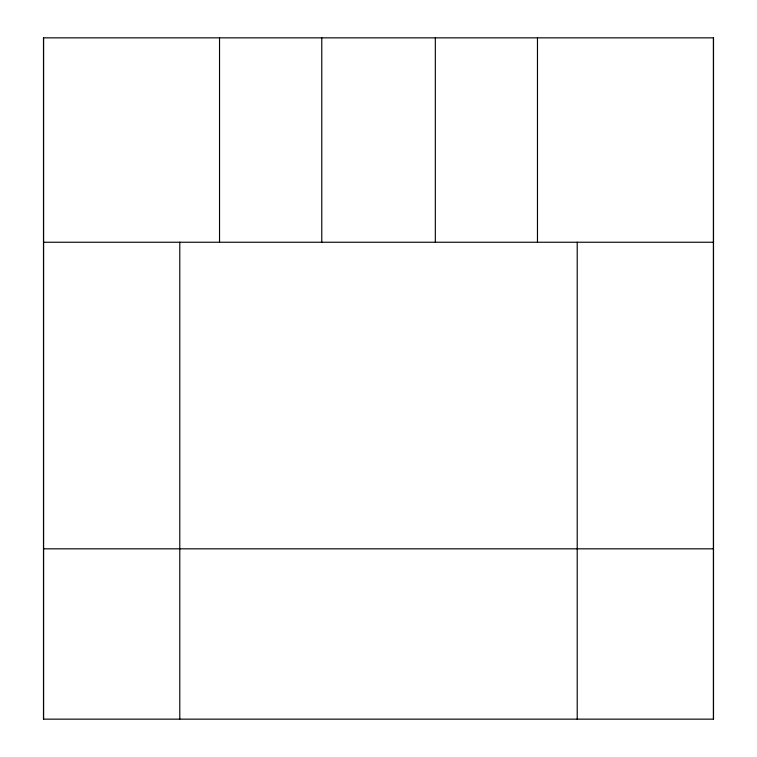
<?xml version="1.0" encoding="UTF-8"?>
<svg xmlns="http://www.w3.org/2000/svg" width="757" height="757" viewBox="0 0 757 757"><rect width="100%" height="100%" fill="white"/><g stroke="black" fill="none" stroke-linecap="round" stroke-linejoin="round"><path stroke-width="1.14" d="M43.528 719.15L43.528 37.85L713.473 37.85L713.473 719.15L43.528 719.15L43.528 37.85M713.473 719.15L713.473 37.85M43.528 242.24L713.473 242.24M43.528 548.825L713.473 548.825M577.212 242.24L577.212 719.15M537.47 37.85L537.47 242.24M435.322 37.85L435.322 242.24M321.772 37.85L321.772 242.24M219.53 37.85L219.53 242.24M179.787 242.24L179.787 719.15"/></g></svg>
